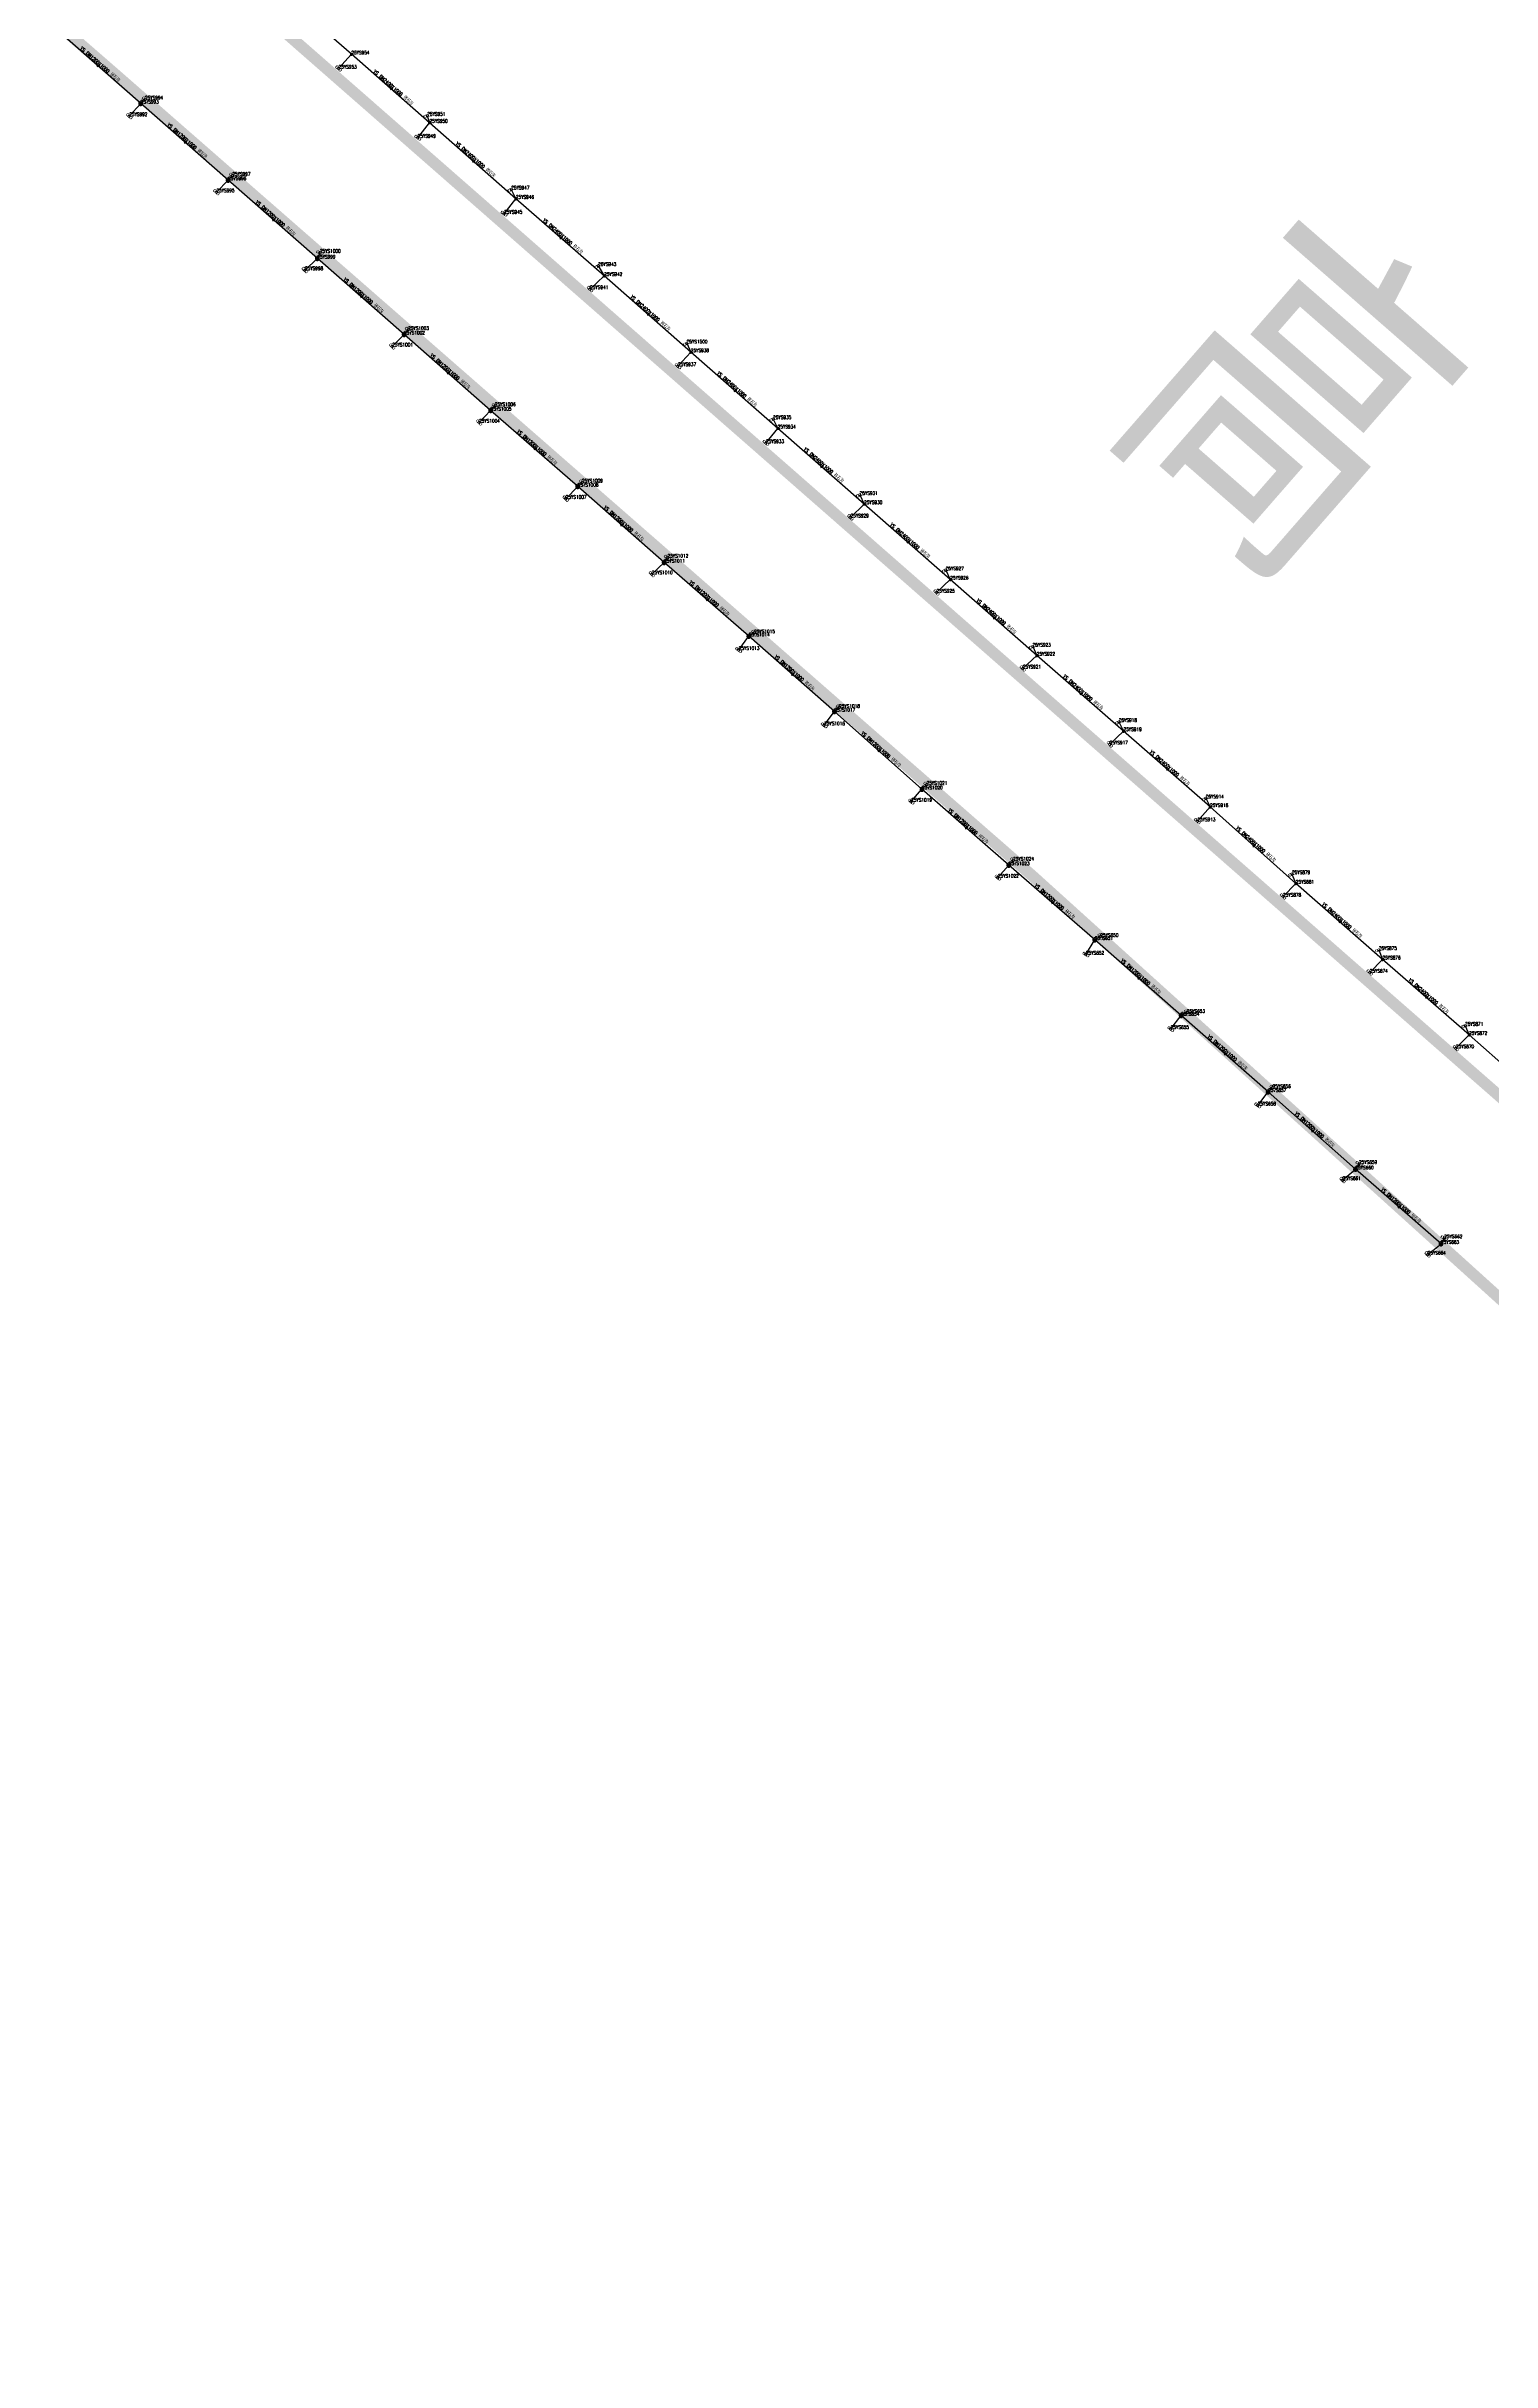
# Model space of a CAD drawing. Extents: x 78813 to 99477, y 2421021 to 2448125.
# Drawn here: x 87372 to 87749, y 2428685 to 2429288 of the extents above; entities that cross this region are included whole.
import ezdxf
from ezdxf.enums import TextEntityAlignment as Align

# ---------------------------------------------------------------- set-up
doc = ezdxf.new("R2010")
doc.units = 0
doc.set_wipeout_variables(frame=1)
doc.layers.get('0').update_dxf_attribs({"linetype": 'CONTINUOUS'})
doc.layers.add('DX_YS', color=42, linetype='CONTINUOUS')
doc.layers.add('道路', color=5, linetype='CONTINUOUS')
doc.layers.add('YSLINE', color=7, linetype='CONTINUOUS', true_color=0xcc9900)
doc.layers.add('道路名称', color=7, linetype='CONTINUOUS', lineweight=0)
doc.styles.add('CcNameZT', font='txt.SHX', dxfattribs={"width": 0.8, "bigfont": 'HZTXT.SHX'})
doc.styles.add('PointNameZT', font='txt.SHX', dxfattribs={"width": 0.8, "bigfont": 'HZTXT.SHX'})
doc.styles.add('宋体0.7', font='', dxfattribs={"width": 0.7})
doc.styles.get('宋体0.7').set_extended_font_data('SimSun')

# ---------------------------------------------------------------- blocks, each defined once
blk = doc.blocks.new('GC546')
at = {"color": 0}
for p in [(0.866, 0.5), (0.866, -0.5)]:
    blk.add_line(p, (0, 0), dxfattribs=at)
blk = doc.blocks.new('PS雨水井')
blk.add_lwpolyline([(1, 0), (1, 0.1), (1, 0.1), (1, 0.2), (1, 0.3), (0.9, 0.3), (0.9, 0.4), (0.9, 0.5), (0.8, 0.5), (0.8, 0.6), (0.8, 0.6), (0.7, 0.7), (0.7, 0.7), (0.6, 0.8), (0.6, 0.8), (0.5, 0.9), (0.4, 0.9), (0.4, 0.9), (0.3, 1), (0.2, 1), (0.2, 1), (0.1, 1), (0, 1), (0, 1), (-0.1, 1), (-0.2, 1), (-0.2, 1), (-0.3, 1), (-0.4, 0.9), (-0.4, 0.9), (-0.5, 0.9), (-0.6, 0.8), (-0.6, 0.8), (-0.7, 0.7), (-0.7, 0.7), (-0.8, 0.6), (-0.8, 0.6), (-0.8, 0.5), (-0.9, 0.5), (-0.9, 0.4), (-0.9, 0.3), (-1, 0.3), (-1, 0.2), (-1, 0.1), (-1, 0.1), (-1, 0), (-1, -0.1), (-1, -0.1), (-1, -0.2), (-1, -0.3), (-0.9, -0.3), (-0.9, -0.4), (-0.9, -0.5), (-0.8, -0.5), (-0.8, -0.6), (-0.8, -0.6), (-0.7, -0.7), (-0.7, -0.7), (-0.6, -0.8), (-0.6, -0.8), (-0.5, -0.9), (-0.4, -0.9), (-0.4, -0.9), (-0.3, -1), (-0.2, -1), (-0.2, -1), (-0.1, -1), (0, -1), (0, -1), (0.1, -1), (0.2, -1), (0.2, -1), (0.3, -1), (0.4, -0.9), (0.4, -0.9), (0.5, -0.9), (0.6, -0.8), (0.6, -0.8), (0.7, -0.7), (0.7, -0.7), (0.8, -0.6), (0.8, -0.6), (0.8, -0.5), (0.9, -0.5), (0.9, -0.4), (0.9, -0.3), (1, -0.3), (1, -0.2), (1, -0.1), (1, 0)], close=True)
blk.add_wipeout([(1, 0), (1, 0.1), (1, 0.1), (1, 0.2), (1, 0.3), (0.9, 0.3), (0.9, 0.4), (0.9, 0.5), (0.8, 0.5), (0.8, 0.6), (0.8, 0.6), (0.7, 0.7), (0.7, 0.7), (0.6, 0.8), (0.6, 0.8), (0.5, 0.9), (0.4, 0.9), (0.4, 0.9), (0.3, 1), (0.2, 1), (0.2, 1), (0.1, 1), (0, 1), (0, 1), (-0.1, 1), (-0.2, 1), (-0.2, 1), (-0.3, 1), (-0.4, 0.9), (-0.4, 0.9), (-0.5, 0.9), (-0.6, 0.8), (-0.6, 0.8), (-0.7, 0.7), (-0.7, 0.7), (-0.8, 0.6), (-0.8, 0.6), (-0.8, 0.5), (-0.9, 0.5), (-0.9, 0.4), (-0.9, 0.3), (-1, 0.3), (-1, 0.2), (-1, 0.1), (-1, 0.1), (-1, 0), (-1, -0.1), (-1, -0.1), (-1, -0.2), (-1, -0.3), (-0.9, -0.3), (-0.9, -0.4), (-0.9, -0.5), (-0.8, -0.5), (-0.8, -0.6), (-0.8, -0.6), (-0.7, -0.7), (-0.7, -0.7), (-0.6, -0.8), (-0.6, -0.8), (-0.5, -0.9), (-0.4, -0.9), (-0.4, -0.9), (-0.3, -1), (-0.2, -1), (-0.2, -1), (-0.1, -1), (0, -1), (0, -1), (0.1, -1), (0.2, -1), (0.2, -1), (0.3, -1), (0.4, -0.9), (0.4, -0.9), (0.5, -0.9), (0.6, -0.8), (0.6, -0.8), (0.7, -0.7), (0.7, -0.7), (0.8, -0.6), (0.8, -0.6), (0.8, -0.5), (0.9, -0.5), (0.9, -0.4), (0.9, -0.3), (1, -0.3), (1, -0.2), (1, -0.1)])
for p, q in [((-1, 0), (0, 0)), ((-0.9, 0.5), (0, 0.5)), ((0, 1), (0, 0)), ((0, 0.5), (0.9, 0.5)), ((0, 0), (0, -1)), ((0, 0), (1, 0)), ((-0.9, -0.5), (0, -0.5)), ((0, -0.5), (0.9, -0.5))]:
    blk.add_line(p, q)
blk = doc.blocks.new('PS管线点')
blk.add_wipeout([(0.5, 0), (0.5, 0), (0.5, 0.1), (0.5, 0.1), (0.5, 0.1), (0.5, 0.2), (0.5, 0.2), (0.4, 0.2), (0.4, 0.3), (0.4, 0.3), (0.4, 0.3), (0.4, 0.3), (0.3, 0.4), (0.3, 0.4), (0.3, 0.4), (0.2, 0.4), (0.2, 0.4), (0.2, 0.5), (0.2, 0.5), (0.1, 0.5), (0.1, 0.5), (0.1, 0.5), (0, 0.5), (0, 0.5), (-0.1, 0.5), (-0.1, 0.5), (-0.1, 0.5), (-0.2, 0.5), (-0.2, 0.5), (-0.2, 0.4), (-0.3, 0.4), (-0.3, 0.4), (-0.3, 0.4), (-0.3, 0.4), (-0.4, 0.3), (-0.4, 0.3), (-0.4, 0.3), (-0.4, 0.3), (-0.4, 0.2), (-0.5, 0.2), (-0.5, 0.2), (-0.5, 0.1), (-0.5, 0.1), (-0.5, 0.1), (-0.5, 0), (-0.5, 0), (-0.5, 0), (-0.5, -0.1), (-0.5, -0.1), (-0.5, -0.1), (-0.5, -0.2), (-0.5, -0.2), (-0.4, -0.2), (-0.4, -0.3), (-0.4, -0.3), (-0.4, -0.3), (-0.4, -0.3), (-0.3, -0.4), (-0.3, -0.4), (-0.3, -0.4), (-0.3, -0.4), (-0.2, -0.4), (-0.2, -0.5), (-0.2, -0.5), (-0.1, -0.5), (-0.1, -0.5), (-0.1, -0.5), (0, -0.5), (0, -0.5), (0.1, -0.5), (0.1, -0.5), (0.1, -0.5), (0.2, -0.5), (0.2, -0.5), (0.2, -0.4), (0.2, -0.4), (0.3, -0.4), (0.3, -0.4), (0.3, -0.4), (0.4, -0.3), (0.4, -0.3), (0.4, -0.3), (0.4, -0.3), (0.4, -0.2), (0.5, -0.2), (0.5, -0.2), (0.5, -0.1), (0.5, -0.1), (0.5, -0.1)])
blk.add_lwpolyline([(0.5, 0), (0.5, 0), (0.5, 0.1), (0.5, 0.1), (0.5, 0.1), (0.5, 0.2), (0.5, 0.2), (0.4, 0.2), (0.4, 0.3), (0.4, 0.3), (0.4, 0.3), (0.4, 0.3), (0.3, 0.4), (0.3, 0.4), (0.3, 0.4), (0.2, 0.4), (0.2, 0.4), (0.2, 0.5), (0.2, 0.5), (0.1, 0.5), (0.1, 0.5), (0.1, 0.5), (0, 0.5), (0, 0.5), (-0.1, 0.5), (-0.1, 0.5), (-0.1, 0.5), (-0.2, 0.5), (-0.2, 0.5), (-0.2, 0.4), (-0.3, 0.4), (-0.3, 0.4), (-0.3, 0.4), (-0.3, 0.4), (-0.4, 0.3), (-0.4, 0.3), (-0.4, 0.3), (-0.4, 0.3), (-0.4, 0.2), (-0.5, 0.2), (-0.5, 0.2), (-0.5, 0.1), (-0.5, 0.1), (-0.5, 0.1), (-0.5, 0), (-0.5, 0), (-0.5, 0), (-0.5, -0.1), (-0.5, -0.1), (-0.5, -0.1), (-0.5, -0.2), (-0.5, -0.2), (-0.4, -0.2), (-0.4, -0.3), (-0.4, -0.3), (-0.4, -0.3), (-0.4, -0.3), (-0.3, -0.4), (-0.3, -0.4), (-0.3, -0.4), (-0.3, -0.4), (-0.2, -0.4), (-0.2, -0.5), (-0.2, -0.5), (-0.1, -0.5), (-0.1, -0.5), (-0.1, -0.5), (0, -0.5), (0, -0.5), (0.1, -0.5), (0.1, -0.5), (0.1, -0.5), (0.2, -0.5), (0.2, -0.5), (0.2, -0.4), (0.2, -0.4), (0.3, -0.4), (0.3, -0.4), (0.3, -0.4), (0.4, -0.3), (0.4, -0.3), (0.4, -0.3), (0.4, -0.3), (0.4, -0.2), (0.5, -0.2), (0.5, -0.2), (0.5, -0.1), (0.5, -0.1), (0.5, -0.1), (0.5, 0)], close=True)
blk = doc.blocks.new('PS雨篦')
blk.add_lwpolyline([(-1.5, 0.5), (0, 0.5), (1.5, 0.5), (1.5, -0.5), (0, -0.5), (-1.5, -0.5)], close=True)
blk.add_wipeout([(-1.5, 0.5), (0, 0.5), (1.5, 0.5), (1.5, -0.5), (0, -0.5), (-1.5, -0.5)])
for p, q in [((-0.5, -0.5), (-0.5, 0.5)), ((0.5, -0.5), (0.5, 0.5))]:
    blk.add_line(p, q)

msp = doc.modelspace()

# ---------------------------------------------------------------- linework, layer by layer
at = {"layer": '道路', "const_width": 3, "flags": 128}
msp.add_lwpolyline([(87387.56, 2429283.29), (86552.32, 2430008.08), (86129.28, 2430372.79), (84963.33, 2431400.5)], dxfattribs=at)

# ---------------------------------------------------------------- block references
at = {"layer": 'DX_YS', "yscale": 0.5, "zscale": 0.5}
for p, xscale, rotation in [((87385.33, 2429283.48, 0.7), 0.5000000001131615, 318.6749916108808), ((87461.79, 2429277.46, 0.44), 0.5000000000586385, 318.8210441942757), ((87408.05, 2429263.54, 0.69), 0.4999999999019034, 318.7879268509291), ((87483.23, 2429258.62, 0.45), 0.5000000000847714, 318.5990731904358), ((87431.08, 2429243.34, 0.77), 0.4999999999000017, 318.6917648857022), ((87506, 2429238.65, 0.46), 0.4999999999338845, 318.8830302272603), ((87454.03, 2429223.22, 0.78), 0.5000000000722065, 318.8140748248783), ((87528.81, 2429218.66, 0.51), 0.4999999999613802, 318.6438223231339), ((87476.62, 2429203.41, 0.76), 0.499999999978417, 318.7021495421282), ((87551.43, 2429198.77, 0.61), 0.5000000001020473, 318.728187580842), ((87499.26, 2429183.58, 0.85), 0.500000000049481, 318.8700462303433), ((87574.03, 2429178.97, 0.62), 0.4999999999978717, 318.8120966311039), ((87521.88, 2429163.75, 0.85), 0.4999999999672214, 318.6695321147386), ((87596.54, 2429159.27, 0.62), 0.4999999999552355, 318.7971101312307), ((87544.19, 2429144.23, 0.87), 0.4999999998717283, 318.9407582250237), ((87619.05, 2429139.5, 0.64), 0.500000000042909, 318.6461524565002), ((87566.4, 2429124.8, 0.93), 0.5000000001038943, 318.696430097972), ((87641.63, 2429119.73, 0.64), 0.4999999998939418, 318.9462089363755), ((87588.97, 2429104.85, 0.93), 0.4999999998759602, 318.3471286485133), ((87664.22, 2429100, 0.64), 0.5000000000959371, 318.7618196210969), ((87611.69, 2429084.82, 0.94), 0.4999999998475325, 318.8813284429301), ((87686.7, 2429080.13, 0.64), 0.5000000000015435, 318.2996341098058), ((87634.24, 2429065.2, 0.97), 0.4999999998778967, 319.0681359589034), ((87709.18, 2429060.26, 0.63), 0.4999999999297052, 318.7437180324593), ((87656.71, 2429045.59, 0.97), 0.4999999998967862, 318.7021016625417), ((87731.75, 2429040.52, 0.65), 0.5000000000701226, 318.9170285330883), ((87679.3, 2429025.75, 0.95), 0.5000000001562418, 318.7171325666868), ((87702.03, 2429005.7, 0.96), 0.499999999964634, 318.4573508990329), ((87724.56, 2428985.91, 1.1), 0.499999999986213, 318.9589453676148)]:
    msp.add_blockref('GC546', p, dxfattribs=dict(at, xscale=xscale, rotation=rotation))

# ---------------------------------------------------------------- texts
at = {"layer": 'DX_YS', "style": 'CcNameZT', "width": 0.8}
for s, rotation, p in [(' YS DN1200X1000 砖石沟', 318.67499, (87385.5, 2429283.67, 0.72)), (' YS DN2400X1000 砖石沟', 318.82104, (87461.95, 2429277.64, 0.44)), (' YS DN1200X1000 砖石沟', 318.78793, (87408.22, 2429263.73, 0.67)), (' YS DN2400X1000 砖石沟', 318.59907, (87483.4, 2429258.81, 0.46)), (' YS DN1200X1000 砖石沟', 318.69176, (87431.25, 2429243.53, 0.86)), (' YS DN2400X1000 砖石沟', 318.88303, (87506.16, 2429238.84, 0.46)), (' YS DN1200X1000 砖石沟', 318.81407, (87454.19, 2429223.41, 0.7)), (' YS DN2400X1000 砖石沟', 318.64382, (87528.98, 2429218.84, 0.57)), (' YS DN1200X1000 砖石沟', 318.70215, (87476.79, 2429203.6, 0.83)), (' YS DN2400X1000 砖石沟', 318.72819, (87551.59, 2429198.96, 0.65)), (' YS DN1200X1000 砖石沟', 318.87005, (87499.43, 2429183.77, 0.86)), (' YS DN2400X1000 砖石沟', 318.8121, (87574.19, 2429179.16, 0.59)), (' YS DN1200X1000 砖石沟', 318.66953, (87522.05, 2429163.94, 0.84)), (' YS DN2400X1000 砖石沟', 318.79711, (87596.7, 2429159.45, 0.65)), (' YS DN1200X1000 砖石沟', 318.94076, (87544.36, 2429144.42, 0.9)), (' YS DN2400X1000 砖石沟', 318.64615, (87619.22, 2429139.69, 0.63)), (' YS DN1200X1000 砖石沟', 318.69643, (87566.56, 2429124.99, 0.95)), (' YS DN2400X1000 砖石沟', 318.94621, (87641.8, 2429119.92, 0.65)), (' YS DN1200X1000 砖石沟', 318.34713, (87589.13, 2429105.03, 0.9)), (' YS DN2400X1000 砖石沟', 318.76182, (87664.39, 2429100.18, 0.64)), (' YS DN1200X1000 砖石沟', 318.88133, (87611.85, 2429085.01, 0.97)), (' YS DN2400X1000 砖石沟', 318.29963, (87686.86, 2429080.32, 0.63)), (' YS DN1200X1000 砖石沟', 319.06814, (87634.4, 2429065.39, 0.97)), (' YS DN2400X1000 砖石沟', 318.74372, (87709.34, 2429060.45, 0.63)), (' YS DN1200X1000 砖石沟', 318.7021, (87656.88, 2429045.78, 0.97)), (' YS DN2400X1000 砖石沟', 318.91703, (87731.91, 2429040.71, 0.67)), (' YS DN1200X1000 砖石沟', 318.71713, (87679.47, 2429025.94, 0.93)), (' YS DN1200X1000 砖石沟', 318.45735, (87702.19, 2429005.89, 0.99)), (' YS DN1200X1000 砖石沟', 318.95895, (87724.73, 2428986.1, 1.21))]:
    msp.add_text(s, height=0.9, rotation=rotation, dxfattribs=at).set_placement(p, align=Align.CENTER)
at = {"layer": 'DX_YS', "style": 'PointNameZT', "width": 0.8}
for s, p in [('25YS953', (87448.26, 2429282.65, 2.19)), ('25YS954', (87451.6, 2429286.37, 0.44)), ('25YS992', (87393.67, 2429270.26, 2.57)), ('25YS993', (87396.65, 2429273.53, 0.72)), ('25YS994', (87397.8, 2429274.61, 2.33)), ('25YS951', (87471.38, 2429270.36, 1.98)), ('25YS949', (87468.88, 2429264.62, 2.06)), ('25YS950', (87471.98, 2429268.54, 0.44)), ('25YS996', (87419.45, 2429253.56, 0.67)), ('25YS997', (87420.55, 2429254.72, 2.34)), ('25YS995', (87416.39, 2429250.41, 2.54)), ('25YS947', (87493.29, 2429251.14, 2.36)), ('25YS946', (87494.49, 2429248.7, 0.46)), ('25YS945', (87491.43, 2429244.81, 2.27)), ('25YS1000', (87443.39, 2429234.64, 2.18)), ('25YS998', (87439.49, 2429230.11, 2.61)), ('25YS999', (87442.72, 2429233.11, 0.86)), ('25YS943', (87515.94, 2429231.19, 2.33)), ('25YS942', (87517.51, 2429228.6, 0.46)), ('25YS941', (87513.84, 2429225.17, 2.21)), ('25YS1001', (87462.25, 2429210.2, 2.65)), ('25YS1002', (87465.34, 2429213.32, 0.7)), ('25YS1003', (87466.4, 2429214.49, 2.36)), ('25YS1500', (87539.03, 2429211.01, 2.28)), ('25YS937', (87536.75, 2429205.08, 2.13)), ('25YS938', (87540.11, 2429208.71, 0.57)), ('25YS1005', (87487.91, 2429193.49, 0.83)), ('25YS1006', (87489.01, 2429194.66, 2.38)), ('25YS935', (87561.57, 2429191.25, 2.21)), ('25YS1004', (87484.9, 2429190.36, 2.69)), ('25YS934', (87562.75, 2429188.84, 0.65)), ('25YS933', (87559.69, 2429185, 2.21)), ('25YS1008', (87510.61, 2429173.67, 0.86)), ('25YS1009', (87511.74, 2429174.73, 2.31)), ('25YS1007', (87507.49, 2429170.5, 2.57)), ('25YS931', (87584.13, 2429171.48, 2.22)), ('25YS930', (87585.3, 2429169.1, 0.59)), ('25YS929', (87581.76, 2429165.63, 2.23)), ('25YS1012', (87534.03, 2429155.13, 2.34)), ('25YS1010', (87529.96, 2429150.81, 2.62)), ('25YS1011', (87533.15, 2429153.84, 0.84)), ('25YS927', (87606.56, 2429151.86, 2.2)), ('25YS926', (87607.77, 2429149.43, 0.65)), ('25YS925', (87604.18, 2429146.02, 2.14)), ('25YS1013', (87552.58, 2429131.05, 2.49)), ('25YS1014', (87555.23, 2429134.62, 0.9)), ('25YS1015', (87556.62, 2429135.43, 2.35)), ('25YS923', (87629.24, 2429131.93, 1.96)), ('25YS921', (87626.7, 2429126.23, 1.96)), ('25YS922', (87630.33, 2429129.58, 0.63)), ('25YS1017', (87577.56, 2429114.99, 0.95)), ('25YS1018', (87578.77, 2429115.97, 2.37)), ('25YS1016', (87574.88, 2429111.41, 2.5)), ('25YS918', (87651.71, 2429112.29, 2.02)), ('25YS919', (87652.93, 2429109.89, 0.65)), ('25YS917', (87649.33, 2429106.44, 2.03)), ('25YS1020', (87600.37, 2429094.71, 0.9)), ('25YS1021', (87601.57, 2429095.91, 2.47)), ('25YS1019', (87597.57, 2429091.49, 2.5)), ('25YS914', (87674.37, 2429092.37, 1.99)), ('25YS916', (87675.51, 2429090.1, 0.64)), ('25YS913', (87672.18, 2429086.38, 1.97)), ('25YS1022', (87620.18, 2429071.68, 2.45)), ('25YS1023', (87623.01, 2429074.94, 0.97)), ('25YS1024', (87624.16, 2429076.16, 2.42)), ('25YS879', (87696.86, 2429072.6, 2.04)), ('25YS878', (87694.52, 2429066.75, 2.02)), ('25YS881', (87697.89, 2429070.16, 0.63)), ('25YS651', (87645.46, 2429055.47, 0.97)), ('25YS650', (87646.88, 2429056.23, 2.3)), ('25YS875', (87719.5, 2429052.83, 2.01)), ('25YS652', (87643.14, 2429051.61, 2.44)), ('25YS874', (87717.13, 2429046.91, 2.08)), ('25YS876', (87720.46, 2429050.36, 0.63)), ('25YS654', (87667.96, 2429035.71, 0.97)), ('25YS653', (87669.45, 2429036.43, 2.2)), ('25YS655', (87665.26, 2429032.23, 2.33)), ('25YS871', (87742.02, 2429033.06, 2.1)), ('25YS872', (87743.04, 2429030.68, 0.67)), ('25YS870', (87739.61, 2429027.22, 2.17)), ('25YS656', (87691.82, 2429016.82, 2.35)), ('25YS658', (87687.95, 2429012.28, 2.5)), ('25YS657', (87690.65, 2429015.79, 0.93)), ('25YS661', (87710.07, 2428992.82, 2.48)), ('25YS660', (87713.41, 2428995.62, 0.99)), ('25YS659', (87714.33, 2428997.05, 2.32)), ('25YS663', (87735.72, 2428976.2, 1.21)), ('25YS662', (87736.56, 2428977.67, 2.57)), ('25YS664', (87732.25, 2428973.41, 2.63))]:
    msp.add_text(s, height=0.9, dxfattribs=at).set_placement(p)

# ---------------------------------------------------------------- next in the draw order: block references
at = {"layer": 'DX_YS', "xscale": 0.5, "yscale": 0.5, "zscale": 0.5}
for name, p in [('PS管线点', (87451.6, 2429286.37, 0.44)), ('PS雨水井', (87396.65, 2429273.53, 0.72)), ('PS管线点', (87471.98, 2429268.54, 0.44)), ('PS雨水井', (87419.45, 2429253.56, 0.67)), ('PS管线点', (87494.49, 2429248.7, 0.46)), ('PS雨水井', (87442.72, 2429233.11, 0.86)), ('PS管线点', (87517.51, 2429228.6, 0.46)), ('PS雨水井', (87465.34, 2429213.32, 0.7)), ('PS管线点', (87540.11, 2429208.71, 0.57)), ('PS雨水井', (87487.91, 2429193.49, 0.83)), ('PS管线点', (87562.75, 2429188.84, 0.65)), ('PS雨水井', (87510.61, 2429173.67, 0.86)), ('PS管线点', (87585.3, 2429169.1, 0.59)), ('PS雨水井', (87533.15, 2429153.84, 0.84)), ('PS管线点', (87607.77, 2429149.43, 0.65)), ('PS雨水井', (87555.23, 2429134.62, 0.9)), ('PS管线点', (87630.33, 2429129.58, 0.63)), ('PS雨水井', (87577.56, 2429114.99, 0.95)), ('PS管线点', (87652.93, 2429109.89, 0.65)), ('PS雨水井', (87600.37, 2429094.71, 0.9)), ('PS管线点', (87675.51, 2429090.1, 0.64)), ('PS雨水井', (87623.01, 2429074.94, 0.97)), ('PS管线点', (87697.89, 2429070.16, 0.63)), ('PS雨水井', (87645.46, 2429055.47, 0.97)), ('PS管线点', (87720.46, 2429050.36, 0.63)), ('PS雨水井', (87667.96, 2429035.71, 0.97)), ('PS管线点', (87743.04, 2429030.68, 0.67)), ('PS雨水井', (87690.65, 2429015.79, 0.93)), ('PS雨水井', (87713.41, 2428995.62, 0.99)), ('PS雨水井', (87735.72, 2428976.2, 1.21))]:
    msp.add_blockref(name, p, dxfattribs=at)

# ---------------------------------------------------------------- next in the draw order: linework, layer by layer
at = {"layer": 'YSLINE'}
msp.add_line((87451.6, 2429286.37, 0.44), (87430.48, 2429304.78, 0.48), dxfattribs=at)

# ---------------------------------------------------------------- next in the draw order: block references
at = {"layer": 'DX_YS', "yscale": 0.5, "zscale": 0.5}
for p, xscale, rotation in [((87448.26, 2429282.65, 2.19), 0.5000000000539865, 318.0110819882493), ((87393.67, 2429270.26, 2.57), 0.5000000000099073, 317.5572125319679), ((87471.38, 2429270.36, 1.98), 0.4999999999317126, 198.2073600099672), ((87468.88, 2429264.62, 2.06), 0.5000000001211252, 321.6927932103508), ((87420.55, 2429254.72, 2.34), 0.4999999998640364, 136.4169211957883), ((87493.29, 2429251.14, 2.36), 0.5000000000754421, 206.0176859992917), ((87491.43, 2429244.81, 2.27), 0.5000000001379759, 321.8681318353183), ((87443.39, 2429234.64, 2.18), 0.499999999982257, 156.3863607080653), ((87439.49, 2429230.11, 2.61), 0.5000000001588754, 312.9959252263222), ((87515.94, 2429231.19, 2.33), 0.4999999999161082, 211.2075945419714), ((87513.84, 2429225.17, 2.21), 0.49999999992645, 313.0666993127887), ((87466.4, 2429214.49, 2.36), 0.5000000001215819, 137.5340113119237), ((87539.03, 2429211.01, 2.28), 0.5000000000653482, 205.05231002358), ((87536.75, 2429205.08, 2.13), 0.4999999999278845, 317.1903051697684), ((87484.9, 2429190.36, 2.69), 0.4999999999099001, 316.1192801987751), ((87561.57, 2429191.25, 2.21), 0.4999999999495089, 206.0309291901079), ((87559.69, 2429185, 2.21), 0.4999999999950389, 321.464074322632), ((87511.74, 2429174.73, 2.31), 0.5000000000154634, 133.4263359430609), ((87584.13, 2429171.48, 2.22), 0.5000000000282713, 206.2081028067071), ((87581.76, 2429165.63, 2.23), 0.4999999998620566, 314.3714777088947), ((87529.96, 2429150.81, 2.62), 0.5000000001419059, 313.4896573381056), ((87606.56, 2429151.86, 2.2), 0.4999999999783508, 206.4896744296333), ((87604.18, 2429146.02, 2.14), 0.5000000001490393, 313.487618461986), ((87556.62, 2429135.43, 2.35), 0.4999999998597639, 120.1186397165377), ((87629.24, 2429131.93, 1.96), 0.5000000000574731, 204.8107366704394), ((87626.7, 2429126.23, 1.96), 0.4999999998322572, 312.7270949032853), ((87578.77, 2429115.97, 2.37), 0.4999999998440899, 129.0455744395103), ((87574.88, 2429111.41, 2.5), 0.4999999998674666, 323.0763203698356), ((87651.71, 2429112.29, 2.02), 0.500000000104156, 207.0493898594698), ((87649.33, 2429106.44, 2.03), 0.4999999998556323, 313.7013665712517), ((87601.57, 2429095.91, 2.47), 0.5000000000875435, 134.9523329606472), ((87597.57, 2429091.49, 2.5), 0.5000000000062406, 319.0429532482151), ((87674.37, 2429092.37, 1.99), 0.4999999999951535, 206.757148533464), ((87672.18, 2429086.38, 1.97), 0.4999999999734855, 318.2225831214948), ((87620.18, 2429071.68, 2.45), 0.5000000000729942, 319.0287909944759), ((87624.16, 2429076.16, 2.42), 0.4999999999911134, 136.737165949572), ((87696.86, 2429072.6, 2.04), 0.5000000000363376, 202.8998665369671), ((87694.52, 2429066.75, 2.02), 0.5000000000742679, 315.3970011045726), ((87646.88, 2429056.23, 2.3), 0.5000000002051072, 118.4481571684461), ((87719.5, 2429052.83, 2.01), 0.5000000000149992, 201.3881198386153), ((87643.14, 2429051.61, 2.44), 0.499999999909891, 328.9185752793365), ((87717.13, 2429046.91, 2.08), 0.500000000117521, 315.9976709838425), ((87665.26, 2429032.23, 2.33), 0.5000000000368002, 322.1067467362492), ((87742.02, 2429033.06, 2.1), 0.49999999996866, 203.0413129401164), ((87739.61, 2429027.22, 2.17), 0.5000000001659358, 315.258049836806), ((87691.82, 2429016.82, 2.35), 0.4999999999727535, 131.2203411820642), ((87687.95, 2429012.28, 2.5), 0.4999999999273189, 322.451157519424), ((87710.07, 2428992.82, 2.48), 0.4999999999427265, 309.9790818354314), ((87736.56, 2428977.67, 2.57), 0.499999999981919, 150.2634916091959)]:
    msp.add_blockref('PS雨篦', p, dxfattribs=dict(at, xscale=xscale, rotation=rotation))

# ---------------------------------------------------------------- next in the draw order: linework, layer by layer
at = {"layer": 'YSLINE'}
for p, q in [((87448.26, 2429282.65, 2.19), (87451.6, 2429286.37, 1.82)), ((87471.98, 2429268.54, 0.44), (87451.6, 2429286.37, 0.44)), ((87468.88, 2429264.62, 2.06), (87471.98, 2429268.54, 1.87)), ((87471.38, 2429270.36, 1.98), (87471.98, 2429268.54, 1.83)), ((87494.49, 2429248.7, 0.46), (87471.98, 2429268.54, 0.44)), ((87491.43, 2429244.81, 2.27), (87494.49, 2429248.7, 1.89)), ((87493.29, 2429251.14, 2.36), (87494.49, 2429248.7, 2.07)), ((87517.51, 2429228.6, 0.46), (87494.49, 2429248.7, 0.46)), ((87443.39, 2429234.64, 2.18), (87442.72, 2429233.11, 2.12)), ((87439.49, 2429230.11, 2.61), (87442.72, 2429233.11, 2.24)), ((87513.84, 2429225.17, 2.21), (87517.51, 2429228.6, 1.83)), ((87515.94, 2429231.19, 2.33), (87517.51, 2429228.6, 1.97)), ((87540.11, 2429208.71, 0.57), (87517.51, 2429228.6, 0.46)), ((87539.03, 2429211.01, 2.28), (87540.11, 2429208.71, 1.84)), ((87536.75, 2429205.08, 2.13), (87540.11, 2429208.71, 2.14)), ((87562.75, 2429188.84, 0.65), (87540.11, 2429208.71, 0.57)), ((87559.69, 2429185, 2.21), (87562.75, 2429188.84, 1.9)), ((87561.57, 2429191.25, 2.21), (87562.75, 2429188.84, 1.9)), ((87585.3, 2429169.1, 0.59), (87562.75, 2429188.84, 0.65)), ((87581.76, 2429165.63, 2.23), (87585.3, 2429169.1, 1.93)), ((87584.13, 2429171.48, 2.22), (87585.3, 2429169.1, 1.73)), ((87607.77, 2429149.43, 0.65), (87585.3, 2429169.1, 0.59)), ((87606.56, 2429151.86, 2.2), (87607.77, 2429149.43, 1.66)), ((87604.18, 2429146.02, 2.14), (87607.77, 2429149.43, 1.86)), ((87630.33, 2429129.58, 0.63), (87607.77, 2429149.43, 0.65)), ((87629.24, 2429131.93, 1.96), (87630.33, 2429129.58, 1.56)), ((87626.7, 2429126.23, 1.96), (87630.33, 2429129.58, 1.76)), ((87652.93, 2429109.89, 0.65), (87630.33, 2429129.58, 0.63)), ((87574.88, 2429111.41, 2.5), (87577.56, 2429114.99, 2.08)), ((87578.77, 2429115.97, 2.37), (87577.56, 2429114.99, 2.07)), ((87600.37, 2429094.71, 0.9), (87577.56, 2429114.99, 0.95)), ((87649.33, 2429106.44, 2.03), (87652.93, 2429109.89, 1.5)), ((87651.71, 2429112.29, 2.02), (87652.93, 2429109.89, 1.28)), ((87675.51, 2429090.1, 0.64), (87652.93, 2429109.89, 0.65)), ((87601.57, 2429095.91, 2.47), (87600.37, 2429094.71, 2.12)), ((87597.57, 2429091.49, 2.5), (87600.37, 2429094.71, 2.12)), ((87623.01, 2429074.94, 0.97), (87600.37, 2429094.71, 0.9)), ((87672.18, 2429086.38, 1.97), (87675.51, 2429090.1, 1.32)), ((87674.37, 2429092.37, 1.99), (87675.51, 2429090.1, 1.16)), ((87697.89, 2429070.16, 0.63), (87675.51, 2429090.1, 0.64)), ((87620.18, 2429071.68, 2.45), (87623.01, 2429074.94, 2)), ((87624.16, 2429076.16, 2.42), (87623.01, 2429074.94, 2)), ((87645.46, 2429055.47, 0.97), (87623.01, 2429074.94, 0.97)), ((87696.86, 2429072.6, 2.04), (87697.89, 2429070.16, 1.47)), ((87694.52, 2429066.75, 2.02), (87697.89, 2429070.16, 1.47)), ((87720.46, 2429050.36, 0.63), (87697.89, 2429070.16, 0.63)), ((87643.14, 2429051.61, 2.44), (87645.46, 2429055.47, 1.37)), ((87646.88, 2429056.23, 2.3), (87645.46, 2429055.47, 2.17)), ((87717.13, 2429046.91, 2.08), (87720.46, 2429050.36, 1.44)), ((87719.5, 2429052.83, 2.01), (87720.46, 2429050.36, 1.44)), ((87743.04, 2429030.68, 0.67), (87720.46, 2429050.36, 0.63)), ((87739.61, 2429027.22, 2.17), (87743.04, 2429030.68, 1.64)), ((87742.02, 2429033.06, 2.1), (87743.04, 2429030.68, 1.64)), ((87765.67, 2429010.64, 0.65), (87743.04, 2429030.68, 0.67)), ((87687.95, 2429012.28, 2.5), (87690.65, 2429015.79, 1.89)), ((87691.82, 2429016.82, 2.35), (87690.65, 2429015.79, 2.09))]:
    msp.add_line(p, q, dxfattribs=at)

# ---------------------------------------------------------------- next in the draw order: block references
at = {"layer": 'DX_YS', "yscale": 0.5, "zscale": 0.5}
for p, xscale, rotation in [((87397.8, 2429274.61, 2.33), 0.5000000000775212, 133.4060045694004), ((87416.39, 2429250.41, 2.54), 0.5000000001127634, 315.8479451090542), ((87462.25, 2429210.2, 2.65), 0.4999999998427522, 315.4060844406973), ((87489.01, 2429194.66, 2.38), 0.4999999998620882, 136.800204370349), ((87507.49, 2429170.5, 2.57), 0.5000000000210959, 315.4373638664946), ((87534.03, 2429155.13, 2.34), 0.5000000000473351, 145.850104621556), ((87552.58, 2429131.05, 2.49), 0.5000000001058859, 323.3961838964173), ((87669.45, 2429036.43, 2.2), 0.4999999999930156, 115.7434959256469), ((87714.33, 2428997.05, 2.32), 0.4999999999699449, 147.1696317342667), ((87732.25, 2428973.41, 2.63), 0.5000000000397327, 308.8065861433721)]:
    msp.add_blockref('PS雨篦', p, dxfattribs=dict(at, xscale=xscale, rotation=rotation))

# ---------------------------------------------------------------- next in the draw order: linework, layer by layer
at = {"layer": 'YSLINE'}
for p, q in [((87396.65, 2429273.53, 0.72), (87374.01, 2429293.44, 0.69)), ((87393.67, 2429270.26, 2.57), (87396.65, 2429273.53, 2.27)), ((87397.8, 2429274.61, 2.33), (87396.65, 2429273.53, 2.27)), ((87419.45, 2429253.56, 0.67), (87396.65, 2429273.53, 0.72)), ((87416.39, 2429250.41, 2.54), (87419.45, 2429253.56, 2.37)), ((87420.55, 2429254.72, 2.34), (87419.45, 2429253.56, 2.35)), ((87442.72, 2429233.11, 0.86), (87419.45, 2429253.56, 0.67)), ((87465.34, 2429213.32, 0.7), (87442.72, 2429233.11, 0.86)), ((87462.25, 2429210.2, 2.65), (87465.34, 2429213.32, 2.48)), ((87466.4, 2429214.49, 2.36), (87465.34, 2429213.32, 2.28)), ((87487.91, 2429193.49, 0.83), (87465.34, 2429213.32, 0.7)), ((87484.9, 2429190.36, 2.69), (87487.91, 2429193.49, 2.13)), ((87489.01, 2429194.66, 2.38), (87487.91, 2429193.49, 2.13)), ((87510.61, 2429173.67, 0.86), (87487.91, 2429193.49, 0.83)), ((87511.74, 2429174.73, 2.31), (87510.61, 2429173.67, 2.23)), ((87507.49, 2429170.5, 2.57), (87510.61, 2429173.67, 2.23)), ((87533.15, 2429153.84, 0.84), (87510.61, 2429173.67, 0.86)), ((87529.96, 2429150.81, 2.62), (87533.15, 2429153.84, 2.24)), ((87534.03, 2429155.13, 2.34), (87533.15, 2429153.84, 2.24)), ((87555.23, 2429134.62, 0.9), (87533.15, 2429153.84, 0.84)), ((87552.58, 2429131.05, 2.49), (87555.23, 2429134.62, 2.2)), ((87556.62, 2429135.43, 2.35), (87555.23, 2429134.62, 2.2)), ((87577.56, 2429114.99, 0.95), (87555.23, 2429134.62, 0.9)), ((87667.96, 2429035.71, 0.97), (87645.46, 2429055.47, 0.97)), ((87665.26, 2429032.23, 2.33), (87667.96, 2429035.71, 1.9)), ((87669.45, 2429036.43, 2.2), (87667.96, 2429035.71, 2.27)), ((87690.65, 2429015.79, 0.93), (87667.96, 2429035.71, 0.97)), ((87713.41, 2428995.62, 0.99), (87690.65, 2429015.79, 0.93)), ((87710.07, 2428992.82, 2.48), (87713.41, 2428995.62, 2.11)), ((87714.33, 2428997.05, 2.32), (87713.41, 2428995.62, 2.3)), ((87735.72, 2428976.2, 1.21), (87713.41, 2428995.62, 0.99)), ((87732.25, 2428973.41, 2.63), (87735.72, 2428976.2, 2.42)), ((87736.56, 2428977.67, 2.57), (87735.72, 2428976.2, 2.42))]:
    msp.add_line(p, q, dxfattribs=at)
at = {"layer": '道路', "const_width": 3, "flags": 128}
for points in [[(83418.46, 2432865.07), (84960.96, 2431447.82), (86043.08, 2430511), (88488.76, 2428368.31)], [(88464.83, 2428324.89), (88464.83, 2428324.89), (88464.83, 2428324.89), (87801.99, 2428915.9), (87628.81, 2429072.45), (87387.56, 2429283.29)]]:
    msp.add_lwpolyline(points, dxfattribs=at)

# ---------------------------------------------------------------- next in the draw order: texts
at = {"layer": '道路名称', "linetype": 'Continuous', "style": '宋体0.7', "width": 0.7}
msp.add_text('高  栏  港  大  道', height=70, rotation=318.88452, dxfattribs=at).set_placement((87899.79, 2429022.89), align=Align.MIDDLE)

doc.saveas('drawing.dxf')
